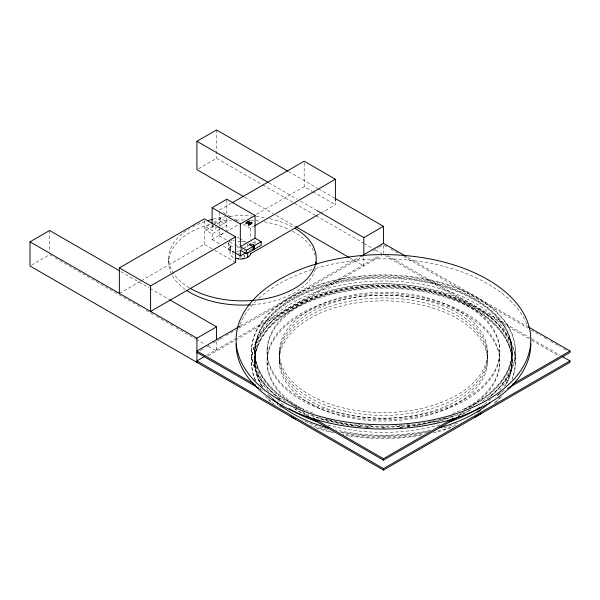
<?xml version="1.0" encoding="UTF-8"?>
<svg xmlns="http://www.w3.org/2000/svg" width="600" height="600" viewBox="0 0 600 600"><rect width="100%" height="100%" fill="white"/><g stroke="black" fill="none" stroke-linecap="round" stroke-linejoin="round"><path stroke-width="0.45" stroke-dasharray="3 2.25" d="M213.27 224.145L213.263 226.845A1.305 0.75 0 0 0 214.897 227.565A1.305 0.75 0 0 0 215.692 226.47M228.78 242.49A4.343 2.505 0 0 0 229.905 244.913L230.692 245.257L230.28 245.835A10.418 6.015 0 0 0 235.132 252.6M230.692 245.257L230.28 251.505A10.418 6.015 0 0 0 235.132 258.263M31.568 265.08L49.635 254.655L52.065 256.058M198.48 168.72L216.548 158.288L261.923 184.485M231.322 203.265L219.18 210.278L219.18 225.765M219.862 229.455L212.108 233.925L205.972 230.385L205.972 226.845L210.472 224.243M226.837 218.257L226.837 221.88L220.702 218.34L213.952 222.24L214.567 222.548A1.305 0.75 0 0 1 215.82 223.103A1.305 0.75 0 0 1 215.212 223.95M205.972 230.385L212.722 226.485L213.27 226.808M216.952 224.048L220.702 221.88L226.837 225.428L226.837 231.09M205.972 226.845L212.108 230.385L219.083 226.358M219.862 225.907L226.837 221.88M220.635 229.005L226.837 225.428M212.108 233.925L212.108 239.595L224.513 232.433M119.363 293.415L140.415 281.265M141.225 280.793L204.368 244.335L213.975 249.885M219.18 226.673L219.18 235.785L224.843 232.515M225.653 232.05L238.605 224.572M256.418 214.29L304.178 186.712L312.188 191.333M243.195 224.145L250.403 228.308L253.642 226.44M240.337 250.222L242.663 248.88M243.435 248.438L255.067 241.725L256.597 242.61M248.438 251.22L252.12 249.09M317.595 215.017L320.025 213.623M320.835 213.15L335.407 204.735L335.407 202.005M240.705 325.733L359.123 257.362M200.153 350.558L203.4 348.69M206.64 346.815L209.888 344.94M213.127 343.065L218.805 339.788M219.623 339.322L222.862 337.447M226.11 335.572L235.837 329.955M239.085 328.08L363.18 256.44M372.907 250.822L378.585 247.545M379.403 247.072L383.452 244.733M206.64 355.32L379.403 255.577M208.267 355.8L381.885 255.562M458.07 415.635L463.748 412.357M462.127 414.713L471.053 409.56M501.87 391.77L505.118 389.895M230.692 250.928L229.905 250.583A4.343 2.505 0 0 1 229.215 247.553A4.343 2.505 0 0 1 234.097 246.39M288.66 171.578L317.827 188.422M318.638 188.887L334.028 197.775M312.99 191.797L335.407 204.735M407.79 257.362L527.01 326.197M384.263 245.197L387.51 247.072M390.757 248.947L398.055 253.163M403.732 256.44L527.827 328.08M531.067 329.955L540.803 335.572M544.043 337.447L547.29 339.322M550.537 341.197L560.265 346.815M563.513 348.69L566.752 350.558M269.017 182.917L297.375 199.29M300.623 201.157L316.013 210.045M387.51 255.577L531.067 338.46M531.877 338.925L560.265 355.32M262.733 184.95L315.397 215.355M316.207 215.827L363.195 242.955M364.013 243.428L372.112 248.1M375.353 249.975L381.832 253.718M385.08 255.593L531.067 339.877M531.877 340.343L558.645 355.8M244.71 197.228L273.075 213.6M276.315 215.468L294.945 226.23M350.048 258.038L363.817 265.987L363.817 256.845M223.185 212.587L230.385 216.75M234.39 219.06L239.197 221.835M237.27 237.12L238.875 238.042M239.678 238.507L246.097 242.212M248.438 243.562L250.642 244.837M219.18 235.785L226.388 239.947M229.59 241.792L234.39 244.567M235.192 245.032L245.603 251.04M212.108 239.595L220.132 244.23M223.343 246.083L234.442 252.495M214.778 250.35L235.59 262.365M120.938 271.65L149.295 288.022M150.105 288.487L168.743 299.25M55.305 257.925L142.005 307.98M146.055 310.32L153.345 314.528M156.585 316.403L172.792 325.755M176.032 327.63L195.48 338.858M196.29 339.322L205.2 344.468M208.44 346.335L216.548 351.015L216.548 340.793M302.347 411.893L308.835 415.635M260.175 388.957L265.035 391.77M294.24 408.623L304.778 414.713M515.287 353.88L515.287 354.593M515.287 358.778L515.287 359.49M512.01 353.812L512.01 354.517M512.01 355.23L512.01 358.14M512.01 358.853L512.01 359.558M499.763 353.543A116.392 67.2 0 0 1 321.51 407.91A116.392 67.2 0 0 1 329.093 291.6A116.392 67.2 0 0 1 499.763 353.543L499.763 354.96A116.392 67.2 0 0 1 321.51 409.327A116.392 67.2 0 0 1 329.093 293.017A116.392 67.2 0 0 1 499.763 354.96M499.763 358.41L499.763 359.827M487.515 354.697A104.137 60.12 0 0 1 328.028 403.335A104.137 60.12 0 0 1 334.815 299.272A104.137 60.12 0 0 1 487.515 354.697L487.515 358.673M383.452 245.513L383.452 253.74M304.178 163.02L304.178 186.712M279.39 350.175L279.39 353.01M279.39 360.36L279.39 363.195M267.142 348.487L267.142 349.905M267.142 363.465L267.142 364.882M255.067 241.725L255.067 244.155M254.903 348.225L254.903 348.93M254.903 349.642L254.903 352.478M254.903 360.892L254.903 363.728M254.903 364.44L254.903 365.145M251.625 348.15L251.625 348.862M251.625 364.507L251.625 365.22M250.403 228.308L250.403 239.235M250.403 242.88L250.403 246.525M247.702 243.952L247.702 248.805M244.245 254.827L244.245 256.605M232.972 251.64L232.972 257.31M229.92 247.388L229.92 253.058M228.638 243.142L228.638 248.805M226.837 200.115L226.837 214.627M220.702 218.34L220.702 221.88M216.548 129.945L216.548 158.288M212.722 224.715L212.722 226.485M212.108 224.94L212.108 230.385M204.368 220.65L204.368 244.335M168.683 258.817L168.683 263.07M49.635 230.483L49.635 251.865M240 324.487A147.352 85.073 0 0 1 255.84 301.395M258.938 298.433A147.352 85.073 0 0 1 312.337 269.423M315.817 268.35A147.352 85.073 0 0 1 527.25 325.35M315.397 268.808A73.762 42.585 0 0 1 251.64 304.77M185.265 289.425A73.762 42.585 0 0 1 172.238 275.587M171.442 274.072A73.762 42.585 0 0 1 209.805 224.325M214.222 223.17A73.762 42.585 0 0 1 231.405 220.41M235.995 220.095A73.762 42.585 0 0 1 244.222 219.945M250.657 220.192A73.762 42.585 0 0 1 260.603 221.243M264.3 221.843A73.762 42.585 0 0 1 289.132 229.545M292.373 231.173A73.762 42.585 0 0 1 315.09 255.135M189.27 287.782A73.762 42.585 0 0 1 174.127 274.335M173.618 273.593A73.762 42.585 0 0 1 189.608 228.548M192.675 226.83A73.762 42.585 0 0 1 204.728 221.663M213.33 219.135A73.762 42.585 0 0 1 225.968 216.75M229.583 216.33A73.762 42.585 0 0 1 251.572 216.007M256.132 216.42A73.762 42.585 0 0 1 266.138 217.935M269.782 218.708A73.762 42.585 0 0 1 293.153 227.34M464.243 409.312A116.392 67.2 0 0 0 465.72 313.403A116.392 67.2 0 0 0 299.603 314.332A116.392 67.2 0 0 0 304.305 410.205A128.648 74.273 0 0 1 288.248 301.77A128.648 74.273 0 0 1 476.888 300.668A128.648 74.273 0 0 1 464.61 409.357M445.403 417.825A116.392 67.2 0 0 1 407.077 426.735M402.518 427.23A116.392 67.2 0 0 1 399.765 427.47M385.088 428.13A116.392 67.2 0 0 1 382.327 428.13M367.545 427.5A116.392 67.2 0 0 1 364.8 427.268M360.263 426.787A116.392 67.2 0 0 1 354.825 426.067M353.91 425.933A116.392 67.2 0 0 1 325.44 419.19M296.925 407.295A116.392 67.2 0 0 1 303.038 313.77A116.392 67.2 0 0 1 465.135 314.483A116.392 67.2 0 0 1 468.795 408.053M454.312 415.665A116.392 67.2 0 0 1 433.35 423.06M329.093 421.77A116.392 67.2 0 0 1 312.3 415.53M261.345 385.732A128.648 74.273 0 0 1 382.882 288.082A128.648 74.273 0 0 1 505.92 385.095M501.442 391.95A128.648 74.273 0 0 1 499.702 394.162M457.32 423.165A128.648 74.273 0 0 1 452.827 424.897M451.92 425.235A128.648 74.273 0 0 1 441.607 428.603M427.005 432.24A128.648 74.273 0 0 1 340.095 432.278M327.63 429.27A128.648 74.273 0 0 1 302.303 419.985M281.392 407.572A128.648 74.273 0 0 1 279.233 405.893M278.528 405.33A128.648 74.273 0 0 1 277.163 404.19M262.215 386.482A128.648 74.273 0 0 1 382.95 287.37A128.648 74.273 0 0 1 505.028 385.935M499.702 393.457A128.648 74.273 0 0 1 497.205 396.338M428.857 431.138A128.648 74.273 0 0 1 340.095 431.572M269.835 396.48A128.648 74.273 0 0 1 267.397 393.69M268.59 391.553A128.648 74.273 0 0 1 382.575 283.83A128.648 74.273 0 0 1 499.095 390.645M490.868 398.978A128.648 74.273 0 0 1 484.252 404.25M483.472 404.812A128.648 74.273 0 0 1 481.08 406.478M439.822 424.868A128.648 74.273 0 0 1 327.63 425.018M283.642 404.963A128.648 74.273 0 0 1 277.837 400.507M263.145 387.24A128.648 74.273 0 0 1 383.01 286.665A128.648 74.273 0 0 1 504.075 386.76M499.095 393.48A128.648 74.273 0 0 1 495.428 397.507M430.71 430.02A128.648 74.273 0 0 1 335.572 429.87M271.785 397.815A128.648 74.273 0 0 1 269.205 395.077M501.412 396.465A131.925 76.162 0 0 1 494.528 403.447M451.162 427.725A131.925 76.162 0 0 1 432.57 433.043M420.6 435.435A131.925 76.162 0 0 1 345.81 435.353M333.99 432.96A131.925 76.162 0 0 1 314.595 427.32M271.043 402.217A131.925 76.162 0 0 1 265.665 396.653M255.315 380.475A131.925 76.162 0 0 1 382.395 286.192A131.925 76.162 0 0 1 512.077 379.282M500.107 397.222A131.925 76.162 0 0 1 493.853 403.342M455.467 425.46A131.925 76.162 0 0 1 435.315 431.678M422.37 434.423A131.925 76.162 0 0 1 343.058 434.153M331.327 431.61A131.925 76.162 0 0 1 310.17 424.98M274.358 404.467A131.925 76.162 0 0 1 268.26 398.768M260.572 389.362A131.925 76.162 0 0 1 259.597 387.87M255.697 380.64A131.925 76.162 0 0 1 381.615 285.487A131.925 76.162 0 0 1 512.077 378.577M313.178 413.228A128.648 74.273 0 0 1 286.942 301.905A128.648 74.273 0 0 1 481.53 302.947A128.648 74.273 0 0 1 451.717 413.97M285.9 402.293A131.925 76.162 0 0 1 291.18 296.58A131.925 76.162 0 0 1 474.345 295.808A131.925 76.162 0 0 1 482.295 401.46M451.418 416.295A131.925 76.162 0 0 1 317.438 416.963M280.312 399.217A131.925 76.162 0 0 1 293.31 296.115A131.925 76.162 0 0 1 472.35 295.447A131.925 76.162 0 0 1 487.643 398.445M462.75 412.597A131.925 76.162 0 0 1 412.785 425.985M410.07 426.322A131.925 76.162 0 0 1 406.418 426.728M402.728 427.072A131.925 76.162 0 0 1 397.147 427.478M384.99 427.882A131.925 76.162 0 0 1 382.192 427.89M370.147 427.5A131.925 76.162 0 0 1 364.575 427.11M360.862 426.765A131.925 76.162 0 0 1 355.343 426.143M354.428 426.022A131.925 76.162 0 0 1 307.875 414.15M409.335 424.478A128.648 74.273 0 0 1 406.59 424.785M401.97 425.228A128.648 74.273 0 0 1 395.438 425.678M371.19 425.662A128.648 74.273 0 0 1 365.595 425.28M360.022 424.755A128.648 74.273 0 0 1 358.178 424.553M278.888 398.528A128.648 74.273 0 0 1 297.135 300.195A128.648 74.273 0 0 1 468.42 299.498A128.648 74.273 0 0 1 489.067 397.673M470.933 409.725A128.648 74.273 0 0 1 457.013 416.205M306.067 414.6A128.648 74.273 0 0 1 295.23 409.32M298.447 408.18A128.648 74.273 0 0 1 289.545 301.673A128.648 74.273 0 0 1 474.21 299.798A128.648 74.273 0 0 1 471.803 406.418M434.018 420.728A128.648 74.273 0 0 1 431.34 421.373M430.44 421.575A128.648 74.273 0 0 1 327.09 419.197M251.962 249.458A1.305 0.75 0 0 1 251.355 249M237.645 247.252A10.418 6.015 0 0 1 239.43 247.072M240.337 253.403A10.418 6.015 0 0 1 238.53 253.312M237.645 241.583A10.418 6.015 0 0 1 240.337 241.38M241.245 241.403A10.418 6.015 0 0 1 245.542 242.183M249.353 244.388A10.418 6.015 0 0 1 250.395 245.835M229.215 241.89A4.343 2.505 0 0 1 229.905 241.365M230.805 240.968A4.343 2.505 0 0 1 231.847 240.72M232.972 240.638A4.343 2.505 0 0 1 234.097 240.72M236.955 251.933A3.907 2.257 0 0 1 239.325 250.882M241.178 256.47A0.87 0.503 0 0 1 240.337 257.1A0.87 0.503 0 0 1 239.498 256.47M243.72 255.472A3.907 2.257 0 0 1 244.11 257.183M312.638 405.015A104.137 60.12 0 0 0 484.987 374.303A104.137 60.12 0 0 0 352.74 303.487A104.137 60.12 0 0 0 312.638 405.015M312.638 402.188A104.137 60.12 0 0 0 484.987 371.468A104.137 60.12 0 0 0 352.74 300.653A104.137 60.12 0 0 0 312.638 402.188M328.028 406.17A104.137 60.12 0 0 0 487.515 357.532A104.137 60.12 0 0 0 334.815 302.108A104.137 60.12 0 0 0 328.028 406.17"/><path stroke-width="0.9" d="M212.108 224.032L212.108 207.712L240.337 224.01L240.337 246.683L255.067 238.178L261.202 241.725L261.202 245.265L254.452 249.165L253.905 248.843L253.913 245.265A1.305 0.75 0 0 0 252.608 244.515A1.305 0.75 0 0 0 251.31 245.265A1.305 0.75 0 0 0 252.608 246.015L253.222 246.33L253.222 249.87L246.472 253.77L240.337 250.222L240.337 255.892L245.49 252.915M253.905 248.843L253.913 248.805A1.305 0.75 0 0 0 252.945 248.085M243.09 196.29L196.913 169.627L196.913 141.285L216.548 129.945L287.85 171.113M562.702 356.722L570 360.938L570 362.355L383.452 470.055L30 265.987L30 241.822L49.635 230.483L119.317 270.712M212.108 207.712L226.837 199.208L255.067 215.505L255.067 238.178M119.363 293.415L119.363 267.907L204.368 218.827L235.59 236.858L235.59 262.365L150.593 311.445L150.593 285.93L235.59 236.858M232.132 202.8L304.178 161.205L335.407 179.227L335.407 201.097M240.337 224.01L255.067 215.505M254.452 225.968L335.407 179.227M240.337 246.683L246.472 250.222L253.222 246.33M253.905 245.303L254.452 245.618L261.202 241.725M250.403 253.815L317.595 215.017M316.822 210.517L363.817 237.645L383.452 226.312L383.452 243.683M30 241.822L196.913 338.183L216.548 326.85L216.548 339.862M239.895 326.197L196.913 351.015L255.308 384.735M360.743 256.425L383.452 243.315L406.162 256.425M204.21 356.722L196.913 360.938L383.452 468.638L570 360.938M312.892 417.975L383.452 458.715L454.02 417.975M512.415 384.263L570 351.015L570 352.433L507.548 388.493M306.405 415.65L383.452 460.132L459.697 416.115M334.837 198.24L383.452 226.312M527.827 326.67L570 351.015M196.913 141.285L268.207 182.445M295.755 226.695L349.237 257.572M248.325 221.955L250.778 223.373M247.095 222.683L249.548 224.1M252.675 249.555L253.222 249.87M235.185 252.915L240.337 255.892M119.363 267.907L150.593 285.93M169.553 299.715L216.548 326.85M196.913 352.433L258.548 388.02M383.452 458.715L383.452 460.132M383.452 468.638L383.452 470.055M363.817 237.645L363.817 255.015M254.452 245.618L254.452 249.165M247.702 252.45L247.702 257.31M246.472 250.222L246.472 253.77M196.913 338.183L196.913 362.355M530.812 343.928A147.352 85.073 0 0 1 383.452 429.007A147.352 85.073 0 0 1 236.1 343.928M250.725 304.837A73.762 42.585 0 0 1 186.825 290.498M316.2 261.96A73.762 42.585 0 0 1 316.125 264.525M294.765 228.248A73.762 42.585 0 0 1 294.855 288.233A73.762 42.585 0 0 1 190.965 288.765M207.233 220.845A73.762 42.585 0 0 1 212.438 219.36M480.263 410.558A128.648 74.273 0 0 1 477.78 412.155M480.263 407.018A128.648 74.273 0 0 1 449.408 421.868M316.987 421.695A128.648 74.273 0 0 1 289.192 408.645M490.17 402.412A128.648 74.273 0 0 1 439.822 427.702M328.5 428.092A128.648 74.273 0 0 1 279.233 404.475M277.837 403.342A128.648 74.273 0 0 1 272.46 398.49M481.83 413.1A131.925 76.162 0 0 1 474.915 417.24M295.275 419.002A131.925 76.162 0 0 1 290.332 416.303M250.748 253.058A10.418 6.015 0 0 1 235.132 258.263M243.097 258.195A3.907 2.257 0 0 1 242.288 258.555M238.388 258.555A3.907 2.257 0 0 1 237.577 258.195M246.795 223.455A0.87 0.503 -60 0 1 245.888 223.56A0.87 0.503 -60 0 1 246.472 222.322A0.87 0.503 -60 0 1 247.08 222.855M247.118 222.855A0.87 0.503 -60 0 1 247.702 221.61A0.87 0.503 -60 0 1 248.303 222.15M248.347 222.12A0.87 0.503 -60 0 1 249.007 220.845A0.87 0.503 -60 0 1 249.472 221.625M279.263 399.832A147.352 85.073 0 0 0 525.787 361.695A147.352 85.073 0 0 0 345.315 257.505A147.352 85.073 0 0 0 279.263 399.832M248.947 225.15A0.87 0.503 -60 0 0 249.465 223.778A0.87 0.503 -60 0 0 248.4 224.407A0.87 0.503 -60 0 0 248.947 225.15M251.4 223.71A0.87 0.503 -60 0 0 251.917 222.337A0.87 0.503 -60 0 0 250.853 222.968A0.87 0.503 -60 0 0 251.4 223.71M250.17 224.438A0.87 0.503 -60 0 0 250.688 223.065A0.87 0.503 -60 0 0 249.63 223.695A0.87 0.503 -60 0 0 250.17 224.438"/></g></svg>
